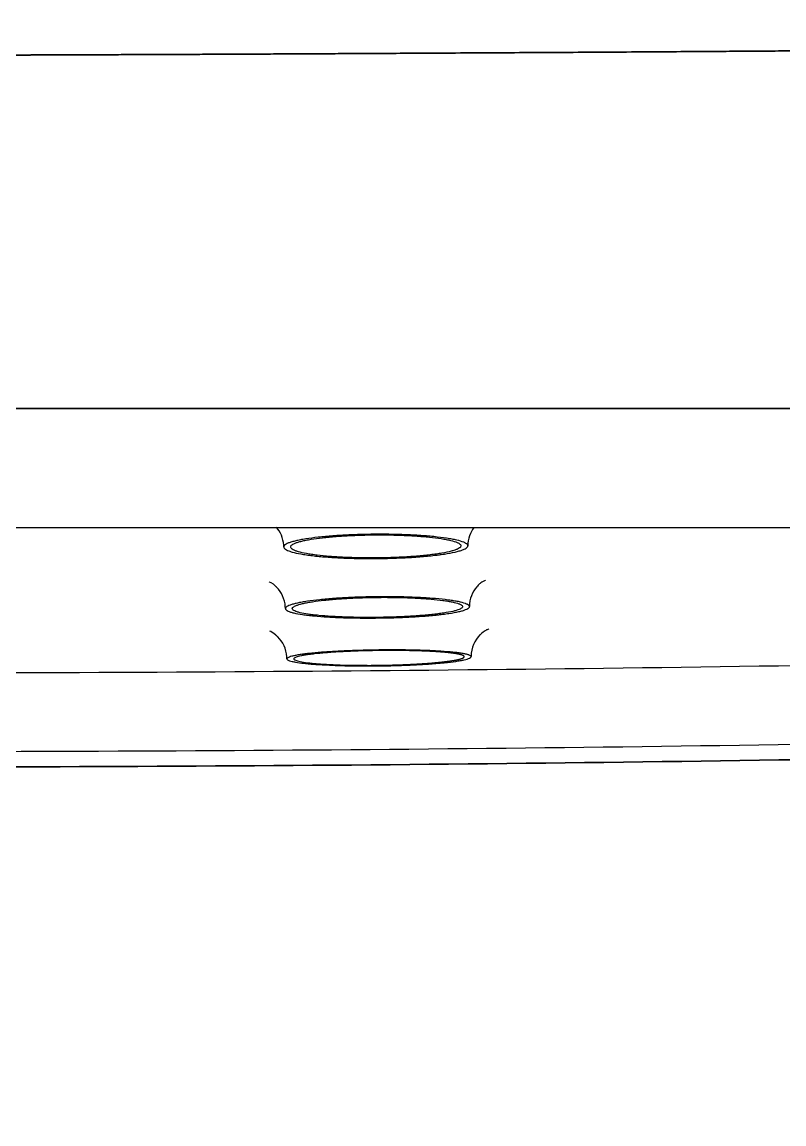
# Model space of a CAD drawing. Header units: millimetres. Extents: x 0 to 2650, y -1173 to 718.
# Drawn here: x 743.1 to 908.7, y 234.8 to 474.3 of the extents above; entities that cross this region are included whole.
import ezdxf

# ---------------------------------------------------------------- set-up
doc = ezdxf.new("R2010")
doc.units = ezdxf.units.MM
doc.layers.add('Blocks', color=7, linetype='Continuous')
doc.layers.add('Blocks$Inner', color=7, linetype='Continuous', lineweight=25, true_color=0x007f00)
doc.layers.add('Blocks$Outline', color=7, linetype='Continuous', lineweight=35, true_color=0xff3f3f)

# ---------------------------------------------------------------- blocks, each defined once
blk = doc.blocks.new('Balcony Lounge Bench Front')
at = {"layer": 'Blocks$Inner'}
blk.add_lwpolyline([(1216.64, 364.38), (1052.69, 364.38), (866.74, 364.38), (770.82, 364.38), (704.99, 364.38), (639.17, 364.38), (543.24, 364.38), (357.3, 364.38), (193.35, 364.38)], dxfattribs=at)
for points, knots in [([(1228.41, 471.36), (1222.79, 471.28), (1217.16, 471.2), (1200.28, 470.97), (1189.03, 470.82), (1155.28, 470.39), (1132.77, 470.12), (1065.25, 469.35), (1020.22, 468.9), (930.16, 468.12), (885.12, 467.8), (817.55, 467.42), (795.03, 467.3), (761.25, 467.16), (749.99, 467.12), (733.1, 467.06), (727.47, 467.04), (721.84, 467.02)], [540.554883, 540.554883, 540.554883, 540.554883, 557.446204, 557.446204, 591.228846, 591.228846, 658.794129, 658.794129, 793.924695, 793.924695, 929.055261, 929.055261, 996.620544, 996.620544, 1030.403185, 1030.403185, 1047.294506, 1047.294506, 1047.294506, 1047.294506]), ([(1212.71, 390.41), (1212.36, 390.41), (1212.01, 390.41), (1211.66, 390.41), (1210.97, 390.41), (1210.27, 390.41), (1209.58, 390.41), (1208.19, 390.41), (1206.8, 390.41), (1205.41, 390.41), (1194.28, 390.4), (1183.16, 390.4), (1172.04, 390.39), (1160.92, 390.39), (1149.8, 390.39), (1138.68, 390.38), (1127.56, 390.38), (1116.43, 390.37), (1105.31, 390.37), (1083.07, 390.36), (1060.83, 390.35), (1038.59, 390.35), (1016.35, 390.34), (994.1, 390.33), (971.86, 390.33), (949.62, 390.32), (927.37, 390.32), (905.13, 390.31), (894.01, 390.31), (882.89, 390.31), (871.76, 390.31), (860.64, 390.31), (849.52, 390.31), (838.4, 390.3), (827.28, 390.3), (816.16, 390.3), (805.04, 390.3), (799.48, 390.3), (793.92, 390.3), (788.36, 390.3), (782.8, 390.3), (777.24, 390.3), (771.68, 390.3), (749.45, 390.3), (727.22, 390.3), (704.99, 390.3)], [-1041.587203, -1041.587203, -1041.587203, -1041.587203, -1040.544327, -1040.544327, -1040.544327, -1038.45859, -1038.45859, -1038.45859, -1034.287168, -1034.287168, -1034.287168, -1000.918164, -1000.918164, -1000.918164, -967.552598, -967.552598, -967.552598, -934.189335, -934.189335, -934.189335, -867.462836, -867.462836, -867.462836, -800.72842, -800.72842, -800.72842, -733.992012, -733.992012, -733.992012, -700.626238, -700.626238, -700.626238, -667.263057, -667.263057, -667.263057, -633.900388, -633.900388, -633.900388, -617.218431, -617.218431, -617.218431, -600.535727, -600.535727, -600.535727, -533.846776, -533.846776, -533.846776, -533.846776]), ([(799.99, 360.2), (799.99, 360.32), (799.99, 360.44), (799.98, 360.57), (799.89, 362.11), (799.25, 363.5), (798.41, 364.47)], [0.000003, 0.000003, 0.000003, 0.000003, 0.40923, 0.40923, 0.40923, 5.551713, 5.551713, 5.551713, 5.551713]), ([(817.9, 362.93), (817.27, 362.91), (816.64, 362.9), (815.39, 362.86), (814.77, 362.84), (812.96, 362.75), (811.79, 362.68), (810.11, 362.56), (809.56, 362.51), (808.5, 362.42), (807.99, 362.37), (806.51, 362.2), (805.6, 362.08), (804.36, 361.88), (803.97, 361.81), (803.25, 361.67), (802.91, 361.6), (802.29, 361.45), (802, 361.38), (801.49, 361.22), (801.25, 361.14), (800.64, 360.9), (800.35, 360.73), (800.09, 360.48), (800.04, 360.4), (800, 360.27), (799.99, 360.24), (799.99, 360.2)], [169.094805, 169.094805, 169.094805, 169.094805, 171.661273, 171.661273, 174.227741, 174.227741, 179.360678, 179.360678, 181.927146, 181.927146, 184.493614, 184.493614, 189.626551, 189.626551, 192.193019, 192.193019, 194.759487, 194.759487, 197.325955, 197.325955, 199.892423, 199.892423, 205.02536, 205.02536, 207.591828, 207.591828, 208.735555, 208.735555, 208.735555, 208.735555]), ([(801.49, 360.2), (801.49, 360.24), (801.5, 360.27), (801.53, 360.39), (801.59, 360.47), (801.82, 360.71), (802.09, 360.86), (802.66, 361.09), (802.87, 361.17), (803.35, 361.32), (803.62, 361.39), (804.19, 361.53), (804.5, 361.6), (805.17, 361.74), (805.54, 361.8), (806.68, 361.99), (807.52, 362.11), (808.89, 362.26), (809.36, 362.31), (810.34, 362.4), (810.85, 362.45), (812.41, 362.57), (813.49, 362.63), (815.17, 362.71), (815.74, 362.73), (816.89, 362.77), (817.48, 362.79), (818.06, 362.8)], [383.12842, 383.12842, 383.12842, 383.12842, 384.272117, 384.272117, 386.838473, 386.838473, 391.971184, 391.971184, 394.537539, 394.537539, 397.103894, 397.103894, 399.67025, 399.67025, 402.236605, 402.236605, 407.369316, 407.369316, 409.935671, 409.935671, 412.502026, 412.502026, 417.634737, 417.634737, 420.201093, 420.201093, 422.767448, 422.767448, 422.767448, 422.767448]), ([(839.99, 360.45), (839.99, 360.54), (839.96, 360.63), (839.88, 360.72), (839.82, 360.81), (839.72, 360.89), (839.58, 360.97), (839.52, 361.02), (839.44, 361.06), (839.36, 361.1), (839.28, 361.14), (839.19, 361.18), (839.09, 361.22), (838.71, 361.38), (838.2, 361.53), (837.58, 361.68), (837.42, 361.72), (837.26, 361.75), (837.09, 361.79), (836.92, 361.82), (836.74, 361.86), (836.55, 361.89), (836.19, 361.96), (835.79, 362.03), (835.38, 362.09), (834.54, 362.22), (833.62, 362.33), (832.59, 362.44), (832.08, 362.49), (831.55, 362.53), (831, 362.58), (830.46, 362.62), (829.9, 362.66), (829.32, 362.7), (828.74, 362.74), (828.15, 362.77), (827.54, 362.8), (826.94, 362.83), (826.31, 362.85), (825.68, 362.87), (824.42, 362.92), (823.14, 362.94), (821.84, 362.95), (821.23, 362.95), (820.6, 362.96), (819.98, 362.95)], [292.918714, 292.918714, 292.918714, 292.918714, 295.735298, 295.735298, 295.735298, 298.389604, 298.389604, 298.389604, 299.725317, 299.725317, 299.725317, 301.053546, 301.053546, 301.053546, 306.347894, 306.347894, 306.347894, 307.678821, 307.678821, 307.678821, 309.013936, 309.013936, 309.013936, 311.663548, 311.663548, 311.663548, 316.967793, 316.967793, 316.967793, 319.628812, 319.628812, 319.628812, 322.269862, 322.269862, 322.269862, 324.916361, 324.916361, 324.916361, 327.583079, 327.583079, 327.583079, 332.876708, 332.876708, 332.876708, 335.400888, 335.400888, 335.400888, 335.400888]), ([(819.98, 362.82), (820.56, 362.83), (821.13, 362.83), (821.7, 362.82), (822.91, 362.81), (824.09, 362.79), (825.25, 362.75), (825.84, 362.73), (826.42, 362.71), (826.98, 362.68), (827.54, 362.65), (828.09, 362.62), (828.62, 362.58), (829.15, 362.55), (829.67, 362.51), (830.18, 362.47), (830.68, 362.43), (831.17, 362.38), (831.65, 362.34), (832.59, 362.24), (833.45, 362.13), (834.22, 362.01), (834.61, 361.95), (834.97, 361.89), (835.31, 361.82), (835.48, 361.79), (835.65, 361.76), (835.8, 361.72), (835.96, 361.69), (836.11, 361.65), (836.26, 361.62), (836.84, 361.48), (837.3, 361.33), (837.66, 361.18), (837.75, 361.14), (837.83, 361.1), (837.91, 361.07), (837.98, 361.03), (838.05, 360.99), (838.11, 360.95), (838.24, 360.87), (838.33, 360.79), (838.39, 360.71), (838.46, 360.62), (838.49, 360.54), (838.49, 360.45)], [256.623046, 256.623046, 256.623046, 256.623046, 259.146896, 259.146896, 259.146896, 264.439835, 264.439835, 264.439835, 267.106222, 267.106222, 267.106222, 269.752413, 269.752413, 269.752413, 272.393185, 272.393185, 272.393185, 275.053955, 275.053955, 275.053955, 280.357822, 280.357822, 280.357822, 283.007306, 283.007306, 283.007306, 284.342372, 284.342372, 284.342372, 285.673262, 285.673262, 285.673262, 290.967557, 290.967557, 290.967557, 292.295796, 292.295796, 292.295796, 293.631526, 293.631526, 293.631526, 296.285886, 296.285886, 296.285886, 299.102442, 299.102442, 299.102442, 299.102442]), ([(799.99, 360.2), (799.99, 360.15), (800, 360.11), (800.09, 359.89), (800.27, 359.73), (800.72, 359.48), (800.91, 359.4), (801.33, 359.25), (801.57, 359.17), (802.36, 358.95), (802.99, 358.81), (804.1, 358.61), (804.5, 358.54), (805.33, 358.42), (805.77, 358.36), (807.14, 358.2), (808.13, 358.1), (810.28, 357.94), (811.41, 357.87), (813.17, 357.79), (813.76, 357.76), (814.98, 357.73), (815.6, 357.71), (817.48, 357.68), (818.74, 357.67), (820.02, 357.68)], [208.735555, 208.735555, 208.735555, 208.735555, 210.158296, 210.158296, 215.291232, 215.291232, 217.857701, 217.857701, 220.424169, 220.424169, 225.557105, 225.557105, 228.123573, 228.123573, 230.690042, 230.690042, 235.822978, 235.822978, 240.955914, 240.955914, 243.522383, 243.522383, 246.088851, 246.088851, 251.221787, 251.221787, 251.221787, 251.221787]), ([(820.02, 357.81), (818.84, 357.8), (817.67, 357.81), (815.93, 357.84), (815.36, 357.85), (814.23, 357.89), (813.68, 357.91), (812.05, 357.98), (811.01, 358.05), (809.02, 358.21), (808.1, 358.3), (806.84, 358.45), (806.43, 358.51), (805.66, 358.62), (805.29, 358.69), (804.27, 358.87), (803.68, 359.01), (802.95, 359.22), (802.73, 359.29), (802.34, 359.44), (802.17, 359.52), (801.75, 359.75), (801.58, 359.91), (801.5, 360.11), (801.49, 360.15), (801.49, 360.2)], [340.644076, 340.644076, 340.644076, 340.644076, 345.776787, 345.776787, 348.343142, 348.343142, 350.909498, 350.909498, 356.042208, 356.042208, 361.174919, 361.174919, 363.741274, 363.741274, 366.30763, 366.30763, 371.440341, 371.440341, 374.006696, 374.006696, 376.573051, 376.573051, 381.705762, 381.705762, 383.12842, 383.12842, 383.12842, 383.12842]), ([(838.49, 360.45), (838.49, 360.38), (838.47, 360.3), (838.41, 360.22), (838.38, 360.18), (838.35, 360.14), (838.31, 360.1), (838.26, 360.06), (838.21, 360.02), (838.16, 359.98), (838.04, 359.9), (837.9, 359.82), (837.73, 359.74), (837.56, 359.66), (837.36, 359.58), (837.13, 359.5), (837.01, 359.46), (836.89, 359.43), (836.76, 359.39), (836.64, 359.35), (836.5, 359.31), (836.36, 359.27), (835.79, 359.13), (835.13, 358.98), (834.37, 358.85), (833.99, 358.79), (833.58, 358.72), (833.16, 358.66), (832.94, 358.63), (832.72, 358.6), (832.5, 358.57), (832.27, 358.54), (832.05, 358.51), (831.81, 358.48), (830.88, 358.37), (829.89, 358.27), (828.82, 358.18), (828.29, 358.14), (827.73, 358.1), (827.17, 358.06), (826.62, 358.03), (826.05, 357.99), (825.47, 357.97), (824.32, 357.91), (823.14, 357.87), (821.92, 357.84)], [299.102442, 299.102442, 299.102442, 299.102442, 301.586532, 301.586532, 301.586532, 302.922495, 302.922495, 302.922495, 304.251643, 304.251643, 304.251643, 306.895478, 306.895478, 306.895478, 309.540185, 309.540185, 309.540185, 310.870441, 310.870441, 310.870441, 312.206176, 312.206176, 312.206176, 317.504724, 317.504724, 317.504724, 320.16068, 320.16068, 320.16068, 321.495755, 321.495755, 321.495755, 322.822788, 322.822788, 322.822788, 328.116604, 328.116604, 328.116604, 330.783352, 330.783352, 330.783352, 333.430978, 333.430978, 333.430978, 338.736351, 338.736351, 338.736351, 338.736351]), ([(822.08, 357.71), (823.39, 357.74), (824.67, 357.78), (825.92, 357.84), (826.54, 357.87), (827.15, 357.91), (827.76, 357.94), (828.36, 357.98), (828.96, 358.03), (829.54, 358.07), (830.69, 358.16), (831.77, 358.27), (832.77, 358.38), (833.02, 358.41), (833.27, 358.44), (833.51, 358.47), (833.75, 358.5), (833.99, 358.54), (834.22, 358.57), (834.69, 358.63), (835.12, 358.7), (835.53, 358.77), (836.35, 358.91), (837.07, 359.06), (837.69, 359.21), (837.84, 359.25), (837.99, 359.29), (838.12, 359.33), (838.26, 359.37), (838.39, 359.41), (838.52, 359.45), (838.76, 359.54), (838.98, 359.62), (839.16, 359.7), (839.35, 359.78), (839.5, 359.87), (839.63, 359.95), (839.69, 360), (839.74, 360.04), (839.79, 360.08), (839.84, 360.12), (839.88, 360.17), (839.91, 360.21), (839.96, 360.29), (839.99, 360.37), (839.99, 360.45)], [253.284065, 253.284065, 253.284065, 253.284065, 258.590012, 258.590012, 258.590012, 261.237873, 261.237873, 261.237873, 263.904816, 263.904816, 263.904816, 269.198889, 269.198889, 269.198889, 270.525959, 270.525959, 270.525959, 271.86106, 271.86106, 271.86106, 274.517039, 274.517039, 274.517039, 279.815529, 279.815529, 279.815529, 281.151231, 281.151231, 281.151231, 282.481449, 282.481449, 282.481449, 285.126068, 285.126068, 285.126068, 287.769806, 287.769806, 287.769806, 289.098905, 289.098905, 289.098905, 290.434819, 290.434819, 290.434819, 292.918714, 292.918714, 292.918714, 292.918714]), ([(820.02, 357.68), (820.68, 357.69), (821.34, 357.69), (822.02, 357.71), (822.05, 357.71), (822.08, 357.71)], [251.221787, 251.221787, 251.221787, 251.221787, 253.203164, 253.203164, 253.284065, 253.284065, 253.284065, 253.284065]), ([(800.34, 346.81), (800.34, 346.93), (800.34, 347.05), (800.33, 347.18), (800.24, 348.87), (799.48, 350.39), (798.5, 351.39), (798.47, 351.42), (798.44, 351.45), (798.41, 351.48), (797.4, 352.48), (796.8, 352.59), (796.79, 352.59)], [0.000007, 0.000007, 0.000007, 0.000007, 0.403306, 0.403306, 0.403306, 5.941626, 5.941626, 5.941626, 6.112428, 6.112428, 6.112428, 11.657993, 11.657993, 11.657993, 11.657993]), ([(843.82, 352.97), (843.82, 352.97), (843.7, 352.93), (843.43, 352.78), (843.28, 352.7), (843.08, 352.58), (842.85, 352.4), (842.66, 352.25), (842.45, 352.08), (842.24, 351.86), (842.13, 351.76), (842.03, 351.65), (841.92, 351.53), (840.99, 350.45), (840.34, 348.9), (840.34, 347.23)], [30.656986, 30.656986, 30.656986, 30.656986, 33.249079, 33.249079, 33.249079, 34.734877, 34.734877, 34.734877, 35.970958, 35.970958, 35.970958, 36.577814, 36.577814, 36.577814, 42.01542, 42.01542, 42.01542, 42.01542]), ([(818.27, 349.34), (817.64, 349.32), (817.01, 349.31), (815.76, 349.26), (815.14, 349.24), (813.32, 349.16), (812.16, 349.09), (810.48, 348.97), (809.92, 348.92), (808.86, 348.83), (808.35, 348.78), (806.87, 348.62), (805.96, 348.51), (804.72, 348.32), (804.33, 348.26), (803.6, 348.13), (803.27, 348.06), (802.64, 347.93), (802.36, 347.86), (801.84, 347.72), (801.61, 347.64), (800.99, 347.42), (800.7, 347.28), (800.44, 347.06), (800.39, 346.98), (800.35, 346.87), (800.34, 346.84), (800.34, 346.81)], [146.335695, 146.335695, 146.335695, 146.335695, 148.237936, 148.237936, 150.140176, 150.140176, 153.944657, 153.944657, 155.846898, 155.846898, 157.749138, 157.749138, 161.553619, 161.553619, 163.45586, 163.45586, 165.3581, 165.3581, 167.260341, 167.260341, 169.162581, 169.162581, 172.967062, 172.967062, 174.869303, 174.869303, 175.718245, 175.718245, 175.718245, 175.718245]), ([(801.84, 346.81), (801.84, 346.84), (801.85, 346.87), (801.88, 346.97), (801.94, 347.04), (802.18, 347.25), (802.44, 347.39), (803.01, 347.6), (803.23, 347.67), (803.71, 347.8), (803.97, 347.87), (804.55, 348), (804.86, 348.06), (805.53, 348.18), (805.89, 348.24), (807.04, 348.42), (807.88, 348.53), (809.25, 348.67), (809.72, 348.72), (810.71, 348.81), (811.22, 348.85), (812.77, 348.97), (813.85, 349.04), (815.53, 349.12), (816.1, 349.14), (817.26, 349.18), (817.84, 349.2), (818.42, 349.21)], [313.43033, 313.43033, 313.43033, 313.43033, 314.215593, 314.215593, 315.975247, 315.975247, 319.494555, 319.494555, 321.254209, 321.254209, 323.013863, 323.013863, 324.773517, 324.773517, 326.533171, 326.533171, 330.052479, 330.052479, 331.812133, 331.812133, 333.571787, 333.571787, 337.091095, 337.091095, 338.850749, 338.850749, 340.610403, 340.610403, 340.610403, 340.610403]), ([(840.34, 347.23), (840.34, 347.31), (840.31, 347.39), (840.24, 347.46), (840.17, 347.54), (840.07, 347.61), (839.94, 347.69), (839.87, 347.72), (839.8, 347.76), (839.72, 347.79), (839.63, 347.83), (839.55, 347.87), (839.45, 347.9), (839.06, 348.04), (838.56, 348.18), (837.93, 348.31), (837.78, 348.34), (837.62, 348.37), (837.44, 348.4), (837.27, 348.43), (837.1, 348.46), (836.91, 348.49), (836.54, 348.55), (836.15, 348.61), (835.74, 348.67), (834.9, 348.78), (833.98, 348.87), (832.95, 348.96), (832.44, 349.01), (831.91, 349.05), (831.36, 349.09), (830.82, 349.12), (830.26, 349.16), (829.68, 349.19), (829.11, 349.22), (828.51, 349.24), (827.91, 349.27), (827.3, 349.29), (826.67, 349.31), (826.05, 349.33), (824.79, 349.36), (823.51, 349.38), (822.21, 349.38), (821.58, 349.38), (820.95, 349.38), (820.31, 349.37)], [101.822164, 101.822164, 101.822164, 101.822164, 104.617832, 104.617832, 104.617832, 107.269607, 107.269607, 107.269607, 108.603979, 108.603979, 108.603979, 109.930831, 109.930831, 109.930831, 115.220119, 115.220119, 115.220119, 116.549891, 116.549891, 116.549891, 117.883734, 117.883734, 117.883734, 120.530844, 120.530844, 120.530844, 125.830614, 125.830614, 125.830614, 128.489304, 128.489304, 128.489304, 131.128176, 131.128176, 131.128176, 133.77263, 133.77263, 133.77263, 136.437281, 136.437281, 136.437281, 141.726873, 141.726873, 141.726873, 144.287765, 144.287765, 144.287765, 144.287765]), ([(820.31, 349.24), (820.9, 349.25), (821.49, 349.25), (823.27, 349.25), (824.45, 349.23), (826.2, 349.19), (826.78, 349.17), (827.9, 349.13), (828.45, 349.1), (829.51, 349.04), (830.03, 349.01), (831.04, 348.94), (831.53, 348.9), (832.95, 348.78), (833.81, 348.69), (834.97, 348.53), (835.33, 348.48), (835.84, 348.39), (836, 348.36), (836.32, 348.3), (836.47, 348.27), (837.19, 348.12), (837.66, 348), (838.11, 347.83), (838.19, 347.8), (838.34, 347.73), (838.41, 347.69), (838.59, 347.59), (838.68, 347.52), (838.81, 347.38), (838.84, 347.3), (838.84, 347.23)], [200.354022, 200.354022, 200.354022, 200.354022, 202.907366, 202.907366, 208.208216, 208.208216, 210.85864, 210.85864, 213.509065, 213.509065, 216.15949, 216.15949, 218.809915, 218.809915, 224.110764, 224.110764, 226.761189, 226.761189, 228.086401, 228.086401, 229.411614, 229.411614, 234.712463, 234.712463, 236.037676, 236.037676, 237.362888, 237.362888, 240.013313, 240.013313, 242.812063, 242.812063, 242.812063, 242.812063]), ([(838.84, 347.23), (838.84, 347.16), (838.82, 347.09), (838.73, 346.99), (838.7, 346.96), (838.61, 346.88), (838.56, 346.85), (838.39, 346.74), (838.25, 346.67), (837.9, 346.54), (837.7, 346.47), (837.36, 346.37), (837.24, 346.33), (836.98, 346.27), (836.85, 346.23), (836.14, 346.07), (835.47, 345.95), (834.33, 345.77), (833.93, 345.72), (833.28, 345.64), (833.06, 345.61), (832.61, 345.56), (832.39, 345.53), (831.22, 345.41), (830.22, 345.32), (828.63, 345.2), (828.07, 345.17), (826.95, 345.1), (826.39, 345.07), (824.66, 344.99), (823.48, 344.95), (822.26, 344.92)], [242.812063, 242.812063, 242.812063, 242.812063, 245.314163, 245.314163, 246.639375, 246.639375, 247.964587, 247.964587, 250.615012, 250.615012, 253.265437, 253.265437, 254.590649, 254.590649, 255.915862, 255.915862, 261.216711, 261.216711, 263.867136, 263.867136, 265.192348, 265.192348, 266.517561, 266.517561, 271.81841, 271.81841, 274.468835, 274.468835, 277.11926, 277.11926, 282.420109, 282.420109, 282.420109, 282.420109]), ([(822.41, 344.79), (823.73, 344.82), (825.01, 344.86), (826.25, 344.92), (826.88, 344.95), (827.49, 344.98), (828.09, 345.01), (828.7, 345.05), (829.3, 345.09), (829.87, 345.13), (831.03, 345.21), (832.11, 345.3), (833.11, 345.41), (833.36, 345.43), (833.61, 345.46), (833.85, 345.49), (834.09, 345.52), (834.33, 345.54), (834.56, 345.57), (835.03, 345.63), (835.46, 345.69), (835.88, 345.75), (836.7, 345.87), (837.42, 346), (838.03, 346.14), (838.18, 346.17), (838.33, 346.21), (838.47, 346.25), (838.61, 346.28), (838.74, 346.32), (838.86, 346.35), (839.11, 346.42), (839.33, 346.49), (839.51, 346.57), (839.7, 346.64), (839.85, 346.71), (839.98, 346.79), (840.04, 346.83), (840.09, 346.86), (840.14, 346.9), (840.19, 346.94), (840.23, 346.98), (840.26, 347.01), (840.31, 347.09), (840.34, 347.16), (840.34, 347.23)], [62.205373, 62.205373, 62.205373, 62.205373, 67.507303, 67.507303, 67.507303, 70.15308, 70.15308, 70.15308, 72.817854, 72.817854, 72.817854, 78.107436, 78.107436, 78.107436, 79.433334, 79.433334, 79.433334, 80.76723, 80.76723, 80.76723, 83.420731, 83.420731, 83.420731, 88.714189, 88.714189, 88.714189, 90.048582, 90.048582, 90.048582, 91.377435, 91.377435, 91.377435, 94.01936, 94.01936, 94.01936, 96.660459, 96.660459, 96.660459, 97.988264, 97.988264, 97.988264, 99.32282, 99.32282, 99.32282, 101.822164, 101.822164, 101.822164, 101.822164]), ([(800.34, 346.81), (800.34, 346.77), (800.35, 346.73), (800.44, 346.54), (800.62, 346.4), (801.08, 346.19), (801.26, 346.12), (801.68, 345.99), (801.92, 345.92), (802.71, 345.74), (803.35, 345.62), (804.46, 345.46), (804.86, 345.4), (805.69, 345.3), (806.13, 345.26), (807.5, 345.13), (808.49, 345.05), (810.65, 344.92), (811.77, 344.87), (813.53, 344.81), (814.13, 344.79), (815.34, 344.77), (815.97, 344.76), (817.84, 344.74), (819.11, 344.74), (820.39, 344.76)], [175.718245, 175.718245, 175.718245, 175.718245, 176.771543, 176.771543, 180.576024, 180.576024, 182.478265, 182.478265, 184.380505, 184.380505, 188.184986, 188.184986, 190.087227, 190.087227, 191.989467, 191.989467, 195.793948, 195.793948, 199.598429, 199.598429, 201.50067, 201.50067, 203.40291, 203.40291, 207.207391, 207.207391, 207.207391, 207.207391]), ([(820.38, 344.88), (819.2, 344.87), (818.03, 344.87), (816.3, 344.89), (815.72, 344.89), (814.59, 344.92), (814.04, 344.93), (812.42, 344.99), (811.37, 345.03), (809.38, 345.16), (808.46, 345.23), (807.19, 345.35), (806.79, 345.39), (806.02, 345.49), (805.65, 345.53), (804.62, 345.69), (804.04, 345.8), (803.3, 345.97), (803.08, 346.04), (802.69, 346.16), (802.52, 346.23), (802.1, 346.42), (801.93, 346.55), (801.85, 346.73), (801.84, 346.77), (801.84, 346.81)], [284.301474, 284.301474, 284.301474, 284.301474, 287.820782, 287.820782, 289.580436, 289.580436, 291.34009, 291.34009, 294.859398, 294.859398, 298.378706, 298.378706, 300.13836, 300.13836, 301.898014, 301.898014, 305.417322, 305.417322, 307.176976, 307.176976, 308.93663, 308.93663, 312.455939, 312.455939, 313.43033, 313.43033, 313.43033, 313.43033]), ([(1216.64, 342.6), (1216.59, 342.59), (1216.55, 342.59), (1216.51, 342.59), (1215.92, 342.57), (1215.34, 342.55), (1214.76, 342.52), (1212.43, 342.44), (1210.1, 342.35), (1207.77, 342.26), (1203.12, 342.08), (1198.46, 341.91), (1193.8, 341.74), (1184.49, 341.4), (1175.18, 341.06), (1165.87, 340.74), (1147.24, 340.1), (1128.61, 339.49), (1109.98, 338.92), (1064.99, 337.55), (1019.99, 336.43), (974.98, 335.52), (929.98, 334.61), (884.97, 333.92), (839.96, 333.46), (794.97, 333), (749.98, 332.78), (704.99, 332.78)], [-1030.597712, -1030.597712, -1030.597712, -1030.597712, -1030.467005, -1030.467005, -1030.467005, -1028.716244, -1028.716244, -1028.716244, -1021.726434, -1021.726434, -1021.726434, -1007.74364, -1007.74364, -1007.74364, -979.788621, -979.788621, -979.788621, -923.867941, -923.867941, -923.867941, -788.816801, -788.816801, -788.816801, -653.768562, -653.768562, -653.768562, -518.79142, -518.79142, -518.79142, -518.79142]), ([(820.39, 344.76), (821.05, 344.76), (821.71, 344.77), (822.38, 344.79), (822.4, 344.79), (822.41, 344.79)], [207.207391, 207.207391, 207.207391, 207.207391, 209.188251, 209.188251, 209.24119, 209.24119, 209.24119, 209.24119]), ([(800.69, 335.88), (800.69, 336.02), (800.69, 336.17), (800.68, 336.32), (800.57, 338.04), (799.77, 339.61), (798.71, 340.66), (798.63, 340.74), (798.56, 340.81), (798.41, 340.94), (798.35, 340.99), (798.28, 341.05), (797.66, 341.56), (797.22, 341.8), (796.97, 341.9)], [0, 0, 0, 0, 0.465791, 0.465791, 0.465791, 5.962318, 5.962318, 5.962318, 6.361256, 6.361256, 6.698708, 6.698708, 6.698708, 9.828183, 9.828183, 9.828183, 9.828183]), ([(844.57, 342.38), (844.57, 342.38), (844.49, 342.35), (844.3, 342.27), (844.17, 342.21), (843.99, 342.12), (843.77, 341.98), (843.48, 341.81), (843.15, 341.57), (842.8, 341.24), (842.74, 341.19), (842.69, 341.14), (842.63, 341.08), (841.52, 339.96), (840.72, 338.25), (840.69, 336.42)], [31.290777, 31.290777, 31.290777, 31.290777, 33.420315, 33.420315, 33.420315, 34.867702, 34.867702, 34.867702, 36.684971, 36.684971, 36.684971, 36.9689, 36.9689, 36.9689, 42.831672, 42.831672, 42.831672, 42.831672]), ([(818.63, 337.78), (818, 337.76), (817.37, 337.75), (816.12, 337.71), (815.5, 337.69), (813.69, 337.63), (812.52, 337.57), (810.84, 337.48), (810.28, 337.44), (809.22, 337.37), (808.71, 337.34), (807.23, 337.22), (806.32, 337.14), (805.08, 337), (804.69, 336.95), (803.96, 336.85), (803.62, 336.81), (803, 336.71), (802.71, 336.65), (802.19, 336.55), (801.96, 336.5), (801.34, 336.33), (801.06, 336.23), (800.8, 336.06), (800.74, 336.01), (800.7, 335.93), (800.69, 335.9), (800.69, 335.88)], [189.977937, 189.977937, 189.977937, 189.977937, 191.880121, 191.880121, 193.782305, 193.782305, 197.586673, 197.586673, 199.488857, 199.488857, 201.391042, 201.391042, 205.19541, 205.19541, 207.097594, 207.097594, 208.999778, 208.999778, 210.901962, 210.901962, 212.804147, 212.804147, 216.608515, 216.608515, 218.510699, 218.510699, 219.360313, 219.360313, 219.360313, 219.360313]), ([(818.79, 337.65), (818.2, 337.64), (817.62, 337.62), (816.46, 337.59), (815.89, 337.57), (814.21, 337.5), (813.13, 337.45), (811.58, 337.37), (811.06, 337.33), (810.08, 337.27), (809.61, 337.23), (808.24, 337.12), (807.4, 337.04), (806.25, 336.92), (805.89, 336.87), (805.21, 336.78), (804.9, 336.74), (804.33, 336.64), (804.06, 336.6), (803.58, 336.5), (803.36, 336.45), (802.8, 336.3), (802.53, 336.2), (802.29, 336.05), (802.24, 336), (802.2, 335.92), (802.19, 335.9), (802.19, 335.88)], [253.760697, 253.760697, 253.760697, 253.760697, 256.327824, 256.327824, 258.894951, 258.894951, 264.029205, 264.029205, 266.596332, 266.596332, 269.163459, 269.163459, 274.297713, 274.297713, 276.86484, 276.86484, 279.431967, 279.431967, 281.999095, 281.999095, 284.566222, 284.566222, 289.700476, 289.700476, 292.267603, 292.267603, 293.414161, 293.414161, 293.414161, 293.414161]), ([(840.69, 336.36), (840.68, 336.47), (840.55, 336.58), (840.24, 336.71), (840.16, 336.73), (840, 336.79), (839.91, 336.81), (839.63, 336.89), (839.41, 336.94), (838.9, 337.04), (838.62, 337.08), (838.16, 337.15), (838, 337.17), (837.66, 337.22), (837.48, 337.24), (836.57, 337.34), (835.74, 337.42), (834.35, 337.52), (833.86, 337.55), (832.84, 337.61), (832.31, 337.64), (830.68, 337.71), (829.53, 337.75), (827.72, 337.79), (827.09, 337.8), (825.83, 337.81), (825.2, 337.82), (823.28, 337.83), (821.98, 337.83), (820.66, 337.81)], [155.813961, 155.813961, 155.813961, 155.813961, 159.639697, 159.639697, 160.625537, 160.625537, 161.611376, 161.611376, 163.583056, 163.583056, 165.554735, 165.554735, 166.540575, 166.540575, 167.526415, 167.526415, 171.469774, 171.469774, 173.441453, 173.441453, 175.413132, 175.413132, 179.356491, 179.356491, 181.328171, 181.328171, 183.29985, 183.29985, 187.243209, 187.243209, 187.243209, 187.243209]), ([(800.69, 335.88), (800.69, 335.85), (800.7, 335.82), (800.79, 335.68), (800.97, 335.57), (801.43, 335.42), (801.61, 335.37), (802.03, 335.27), (802.27, 335.22), (803.07, 335.08), (803.7, 334.99), (804.81, 334.87), (805.21, 334.83), (806.04, 334.75), (806.48, 334.72), (807.85, 334.62), (808.85, 334.56), (811, 334.46), (812.13, 334.43), (813.88, 334.38), (814.48, 334.37), (815.7, 334.35), (816.32, 334.35), (818.2, 334.34), (819.46, 334.34), (820.74, 334.36)], [219.360313, 219.360313, 219.360313, 219.360313, 220.412883, 220.412883, 224.217251, 224.217251, 226.119436, 226.119436, 228.02162, 228.02162, 231.825988, 231.825988, 233.728172, 233.728172, 235.630356, 235.630356, 239.434725, 239.434725, 243.239093, 243.239093, 245.141277, 245.141277, 247.043461, 247.043461, 250.847829, 250.847829, 250.847829, 250.847829]), ([(802.19, 335.88), (802.19, 335.85), (802.2, 335.82), (802.28, 335.69), (802.45, 335.6), (802.87, 335.45), (803.04, 335.41), (803.43, 335.31), (803.65, 335.27), (804.39, 335.14), (804.97, 335.06), (806, 334.94), (806.37, 334.91), (807.14, 334.84), (807.55, 334.81), (808.81, 334.72), (809.74, 334.66), (811.73, 334.58), (812.77, 334.54), (814.39, 334.51), (814.95, 334.5), (816.07, 334.48), (816.65, 334.48), (818.38, 334.47), (819.55, 334.47), (820.74, 334.49)], [293.414161, 293.414161, 293.414161, 293.414161, 294.83473, 294.83473, 299.968984, 299.968984, 302.536111, 302.536111, 305.103238, 305.103238, 310.237492, 310.237492, 312.804619, 312.804619, 315.371746, 315.371746, 320.506, 320.506, 325.640254, 325.640254, 328.207381, 328.207381, 330.774508, 330.774508, 335.908763, 335.908763, 335.908763, 335.908763]), ([(822.74, 334.39), (823.4, 334.4), (824.03, 334.42), (825.94, 334.48), (827.19, 334.53), (829, 334.61), (829.6, 334.65), (830.75, 334.72), (831.31, 334.75), (832.39, 334.83), (832.92, 334.87), (833.67, 334.93), (833.92, 334.96), (834.4, 335), (834.64, 335.02), (835.8, 335.14), (836.63, 335.24), (837.71, 335.39), (838.05, 335.45), (838.51, 335.53), (838.66, 335.56), (838.94, 335.61), (839.07, 335.64), (839.69, 335.78), (840.06, 335.89), (840.38, 336.04), (840.44, 336.06), (840.53, 336.12), (840.57, 336.15), (840.66, 336.24), (840.69, 336.29), (840.69, 336.35)], [252.828303, 252.828303, 252.828303, 252.828303, 254.751442, 254.751442, 258.680098, 258.680098, 260.644426, 260.644426, 262.608754, 262.608754, 264.573082, 264.573082, 265.555246, 265.555246, 266.53741, 266.53741, 270.466066, 270.466066, 272.430394, 272.430394, 273.412558, 273.412558, 274.394722, 274.394722, 278.323378, 278.323378, 279.305542, 279.305542, 280.287706, 280.287706, 282.201945, 282.201945, 282.201945, 282.201945]), ([(1216.65, 325.47), (1216.12, 325.45), (1215.59, 325.42), (1215.06, 325.4), (1212.73, 325.32), (1210.4, 325.23), (1208.07, 325.14), (1203.41, 324.96), (1198.74, 324.79), (1194.08, 324.62), (1184.76, 324.28), (1175.44, 323.94), (1166.12, 323.62), (1147.47, 322.98), (1128.82, 322.37), (1110.16, 321.8), (1065.13, 320.43), (1020.07, 319.3), (975.01, 318.39), (929.96, 317.49), (884.9, 316.79), (839.84, 316.34), (794.89, 315.88), (749.94, 315.66), (704.99, 315.66)], [13.712784, 13.712784, 13.712784, 13.712784, 15.30337, 15.30337, 15.30337, 22.300689, 22.300689, 22.300689, 36.298682, 36.298682, 36.298682, 64.284763, 64.284763, 64.284763, 120.269528, 120.269528, 120.269528, 255.474671, 255.474671, 255.474671, 390.674417, 390.674417, 390.674417, 525.53183, 525.53183, 525.53183, 525.53183]), ([(1216.64, 322.14), (1216.29, 322.13), (1214.54, 322.06), (1201.54, 321.57), (1188.89, 321.11), (1155.14, 319.91), (1132.64, 319.17), (1065.13, 317.13), (1020.11, 316), (930.08, 314.19), (885.05, 313.5), (795.02, 312.59), (750.01, 312.37), (704.99, 312.37)], [28.515564, 28.515564, 28.515564, 28.515564, 29.550114, 33.771847, 67.545708, 67.545708, 135.093431, 135.093431, 270.188876, 270.188876, 405.284322, 405.284322, 540.333851, 540.333851, 540.333851, 540.333851])]:
    blk.add_open_spline(points, degree=3, knots=knots, dxfattribs=at)
for points in [[(841.31, 364.4), (840.52, 363.36), (839.99, 361.96), (839.99, 360.45)], [(819.98, 362.95), (819.28, 362.95), (818.59, 362.94), (817.9, 362.93)], [(818.06, 362.8), (818.7, 362.81), (819.33, 362.82), (819.98, 362.82)], [(821.92, 357.84), (821.29, 357.82), (820.65, 357.81), (820.02, 357.81)], [(820.31, 349.37), (819.63, 349.36), (818.95, 349.35), (818.27, 349.34)], [(818.42, 349.21), (819.05, 349.22), (819.68, 349.24), (820.31, 349.24)], [(838.84, 347.35), (838.84, 347.31), (838.84, 347.27), (838.84, 347.23)], [(820.66, 337.81), (819.98, 337.8), (819.31, 337.79), (818.63, 337.78)], [(820.67, 337.68), (820.04, 337.67), (819.41, 337.66), (818.79, 337.65)], [(840.69, 336.35), (840.69, 336.35), (840.69, 336.36), (840.69, 336.36)], [(820.74, 334.49), (821.36, 334.5), (821.98, 334.51), (822.6, 334.52)], [(820.74, 334.36), (821.4, 334.37), (822.06, 334.38), (822.74, 334.39)]]:
    blk.add_open_spline(points, degree=3, dxfattribs=at)
blk.add_rational_spline([(822.26, 344.92), (821.63, 344.9), (821.01, 344.89), (820.38, 344.88)], [1, 0.99999999999, 0.99999999999, 1], degree=3, dxfattribs=at)
for points, weights, knots in [([(839.19, 336.35), (839.19, 336.4), (839.16, 336.46), (839.1, 336.51), (839.03, 336.56), (838.94, 336.61), (838.82, 336.66), (838.76, 336.68), (838.69, 336.71), (838.62, 336.73), (838.54, 336.76), (838.46, 336.78), (838.37, 336.8), (838.01, 336.9), (837.55, 336.99), (836.97, 337.07), (836.83, 337.09), (836.68, 337.11), (836.52, 337.13), (836.36, 337.15), (836.19, 337.17), (836.02, 337.19), (835.68, 337.23), (835.32, 337.27), (834.94, 337.3), (834.17, 337.37), (833.31, 337.43), (832.36, 337.48), (831.89, 337.51), (831.4, 337.53), (830.9, 337.55), (830.39, 337.58), (829.87, 337.59), (829.34, 337.61), (828.81, 337.63), (828.26, 337.64), (827.7, 337.65), (827.14, 337.67), (826.56, 337.68), (825.98, 337.68), (824.81, 337.7), (823.63, 337.7), (822.43, 337.7), (821.85, 337.69), (821.26, 337.69), (820.67, 337.68)], [1.00000000666, 1.00000000666, 1.00000000666, 1.00000000666, 1.00000000666, 1.00000000666, 1.00000000666, 1.00000000666, 1.00000000666, 1.00000000666, 1.00000000666, 1.00000000666, 1.00000000666, 1.00000000667, 1.00000000667, 1.00000000667, 1.00000000667, 1.00000000667, 1.00000000667, 1.00000000668, 1.00000000668, 1.00000000668, 1.00000000668, 1.00000000668, 1.00000000668, 1.00000000669, 1.00000000669, 1.0000000067, 1.0000000067, 1.0000000067, 1.0000000067, 1.00000000671, 1.00000000671, 1.00000000671, 1.00000000671, 1.00000000672, 1.00000000672, 1.00000000672, 1.00000000672, 1.00000000673, 1.00000000673, 1.00000000674, 1.00000000674, 1.00000000449, 1.00000000225, 1], [208.536428, 208.536428, 208.536428, 208.536428, 211.320699, 211.320699, 211.320699, 213.97362, 213.97362, 213.97362, 215.308509, 215.308509, 215.308509, 216.635839, 216.635839, 216.635839, 221.927426, 221.927426, 221.927426, 223.257883, 223.257883, 223.257883, 224.592328, 224.592328, 224.592328, 227.240666, 227.240666, 227.240666, 232.543312, 232.543312, 232.543312, 235.203442, 235.203442, 235.203442, 237.843826, 237.843826, 237.843826, 240.48986, 240.48986, 240.48986, 243.156108, 243.156108, 243.156108, 248.448838, 248.448838, 248.448838, 251.02613, 251.02613, 251.02613, 251.02613]), ([(822.6, 334.52), (823.82, 334.55), (825, 334.58), (826.15, 334.63), (826.73, 334.65), (827.3, 334.68), (827.86, 334.71), (828.41, 334.73), (828.97, 334.76), (829.5, 334.8), (830.57, 334.86), (831.57, 334.93), (832.5, 335.01), (832.73, 335.03), (832.96, 335.06), (833.18, 335.08), (833.41, 335.1), (833.63, 335.12), (833.84, 335.14), (834.27, 335.18), (834.67, 335.23), (835.06, 335.28), (835.82, 335.37), (836.48, 335.47), (837.05, 335.57), (837.19, 335.59), (837.33, 335.62), (837.46, 335.64), (837.59, 335.67), (837.71, 335.7), (837.82, 335.72), (838.05, 335.77), (838.25, 335.83), (838.42, 335.88), (838.6, 335.93), (838.74, 335.98), (838.85, 336.04), (838.91, 336.06), (838.96, 336.09), (839.01, 336.12), (839.05, 336.14), (839.09, 336.17), (839.11, 336.2), (839.17, 336.25), (839.19, 336.3), (839.19, 336.35)], [1, 1.00000000224, 1.00000000448, 1.00000000673, 1.00000000672, 1.00000000672, 1.00000000672, 1.00000000672, 1.00000000671, 1.00000000671, 1.00000000671, 1.0000000067, 1.0000000067, 1.0000000067, 1.00000000669, 1.00000000669, 1.00000000669, 1.00000000669, 1.00000000669, 1.00000000669, 1.00000000669, 1.00000000668, 1.00000000668, 1.00000000668, 1.00000000667, 1.00000000667, 1.00000000667, 1.00000000667, 1.00000000667, 1.00000000667, 1.00000000667, 1.00000000667, 1.00000000667, 1.00000000666, 1.00000000666, 1.00000000666, 1.00000000666, 1.00000000666, 1.00000000666, 1.00000000666, 1.00000000666, 1.00000000666, 1.00000000666, 1.00000000666, 1.00000000666, 1.00000000666], [168.889596, 168.889596, 168.889596, 168.889596, 174.194441, 174.194441, 174.194441, 176.841617, 176.841617, 176.841617, 179.507738, 179.507738, 179.507738, 184.799871, 184.799871, 184.799871, 186.126388, 186.126388, 186.126388, 187.460887, 187.460887, 187.460887, 190.115494, 190.115494, 190.115494, 195.41117, 195.41117, 195.41117, 196.746091, 196.746091, 196.746091, 198.075407, 198.075407, 198.075407, 200.718284, 200.718284, 200.718284, 203.360402, 203.360402, 203.360402, 204.688755, 204.688755, 204.688755, 206.023803, 206.023803, 206.023803, 208.536428, 208.536428, 208.536428, 208.536428])]:
    blk.add_rational_spline(points, weights, degree=3, knots=knots, dxfattribs=at)
at = {"layer": 'Blocks$Outline'}
for points, weights, knots in [([(1272.78, 7.4), (1272.85, 7.4), (1272.91, 7.41), (1272.98, 7.41), (1271.81, 102.57), (1270.65, 197.73), (1269.49, 292.89), (1269.09, 325.86), (1268.67, 359.69), (1268.27, 392.46), (1266.98, 498.05), (1265.69, 603.64), (1264.4, 709.23), (1264.4, 709.5), (1264.39, 710.03), (1264.38, 710.81), (1264.37, 711.57), (1264.37, 712.31), (1264.36, 713.01), (1264.35, 713.67), (1264.34, 714.3), (1264.34, 714.89), (1264.33, 715.43), (1264.33, 715.92), (1264.32, 716.36), (1264.32, 716.75), (1264.31, 717.08), (1264.31, 717.35), (1264.3, 717.57), (1264.3, 717.73), (1264.3, 717.79), (1264.3, 717.83), (1258.46, 717.85), (1252.62, 717.85), (1246.77, 717.84), (1243.76, 717.84), (1240.97, 717.85), (1237.96, 717.82), (1234.99, 717.8), (1231.99, 717.75), (1229.03, 717.67), (1217.41, 717.37), (1205.79, 717.05), (1194.16, 716.74), (1170.93, 716.12), (1147.69, 715.51), (1124.44, 714.92), (1105.37, 714.44), (1085.8, 713.96), (1065.73, 713.49), (1038.53, 712.85), (1011.88, 712.28), (985.8, 711.77), (985.48, 711.76), (985.16, 711.76), (984.84, 711.75), (964.78, 711.36), (944.61, 711.01), (924.33, 710.69), (909.44, 710.46), (894.76, 710.26), (880.3, 710.08), (866.32, 709.91), (852.72, 709.76), (839.5, 709.64), (839.34, 709.64), (839.19, 709.64), (839.03, 709.63), (815.29, 709.41), (791.32, 709.25), (767.57, 709.15), (746.77, 709.06), (725.79, 709.01), (704.99, 709.01), (684.2, 709.01), (663.22, 709.06), (642.42, 709.15), (618.67, 709.25), (594.7, 709.41), (570.96, 709.63), (570.8, 709.64), (570.65, 709.64), (570.49, 709.64), (557.27, 709.76), (543.66, 709.91), (529.69, 710.08), (515.22, 710.26), (500.55, 710.46), (485.66, 710.69), (465.38, 711.01), (445.21, 711.36), (425.15, 711.75), (424.83, 711.76), (424.51, 711.76), (424.19, 711.77), (398.11, 712.28), (371.46, 712.85), (344.26, 713.49), (324.19, 713.96), (304.62, 714.44), (285.55, 714.92), (262.3, 715.51), (239.06, 716.12), (215.83, 716.74), (204.2, 717.05), (192.58, 717.37), (180.96, 717.67), (178, 717.75), (175, 717.8), (172.03, 717.82), (169.02, 717.85), (166.23, 717.84), (163.21, 717.84), (157.37, 717.85), (151.53, 717.85), (145.69, 717.83), (145.69, 717.79), (145.69, 717.73), (145.69, 717.57), (145.68, 717.35), (145.68, 717.08), (145.67, 716.75), (145.67, 716.36), (145.66, 715.92), (145.66, 715.43), (145.65, 714.89), (145.65, 714.3), (145.64, 713.67), (145.63, 713.01), (145.62, 712.31), (145.61, 711.57), (145.61, 710.81), (145.6, 710.03), (145.59, 709.5), (145.59, 709.23), (144.3, 603.64), (143.01, 498.05), (141.72, 392.46), (141.32, 359.69), (140.9, 325.86), (140.5, 292.89), (139.34, 197.73), (138.18, 102.57), (137.01, 7.41), (137.08, 7.41), (137.14, 7.4), (137.21, 7.4)], [1, 1, 1, 1, 1, 1, 1, 0.98089198336, 0.98089198336, 1, 1, 1, 1, 1, 1, 1, 1, 1, 1, 1, 1, 1, 1, 1, 1, 1, 1, 1, 1, 1, 1, 1, 1, 1, 1, 1, 1, 1, 1, 1, 1, 1, 1, 1, 1, 1, 1, 1, 1, 1, 1, 1, 1, 1, 1, 1, 1, 1, 1, 1, 1, 1, 1, 1, 1, 1, 1, 1, 1, 1, 1, 1, 1, 1, 1, 1, 1, 1, 1, 1, 1, 1, 1, 1, 1, 1, 1, 1, 1, 1, 1, 1, 1, 1, 1, 1, 1, 1, 1, 1, 1, 1, 1, 1, 1, 1, 1, 1, 1, 1, 1, 1, 1, 1, 1, 1, 1, 1, 1, 1, 1, 1, 1, 1, 1, 1, 1, 1, 1, 1, 1, 1, 1, 1, 1, 1, 1, 1, 0.98089198336, 0.98089198336, 1, 1, 1, 1, 1, 1, 1], [0.991235, 0.991235, 0.991235, 0.991235, 1, 1, 1, 2, 2, 2, 104.520259, 104.520259, 104.520259, 431.459196, 431.459196, 431.459196, 432.459196, 433.459196, 434.459196, 435.459196, 436.459196, 437.459196, 438.459196, 439.459196, 440.459196, 441.459196, 442.459196, 443.459196, 444.459196, 445.459196, 446.459196, 447.459196, 448.459196, 448.459196, 448.459196, 465.98297, 465.98297, 465.98297, 474.803647, 474.803647, 474.803647, 483.749244, 483.749244, 483.749244, 518.814716, 518.814716, 518.814716, 588.890593, 588.890593, 588.890593, 647.860592, 647.860592, 647.860592, 728.074023, 728.074023, 728.074023, 729.039601, 729.039601, 729.039601, 789.695526, 789.695526, 789.695526, 833.799507, 833.799507, 833.799507, 874.65809, 874.65809, 874.65809, 875.123687, 875.123687, 875.123687, 946.622931, 946.622931, 946.622931, 1009.202222, 1009.202222, 1009.202222, 1071.781512, 1071.781512, 1071.781512, 1143.280756, 1143.280756, 1143.280756, 1143.746353, 1143.746353, 1143.746353, 1184.604936, 1184.604936, 1184.604936, 1228.708918, 1228.708918, 1228.708918, 1289.364842, 1289.364842, 1289.364842, 1290.33042, 1290.33042, 1290.33042, 1370.543851, 1370.543851, 1370.543851, 1429.51385, 1429.51385, 1429.51385, 1499.589727, 1499.589727, 1499.589727, 1534.655199, 1534.655199, 1534.655199, 1543.600796, 1543.600796, 1543.600796, 1552.421473, 1552.421473, 1552.421473, 1569.945248, 1569.945248, 1569.945248, 1570.945248, 1571.945248, 1572.945248, 1573.945248, 1574.945248, 1575.945248, 1576.945248, 1577.945248, 1578.945248, 1579.945248, 1580.945248, 1581.945248, 1582.945248, 1583.945248, 1584.945248, 1585.945248, 1586.945248, 1586.945248, 1586.945248, 1913.884184, 1913.884184, 1913.884184, 2016.404443, 2016.404443, 2016.404443, 2017.404443, 2017.404443, 2017.404443, 2017.413208, 2017.413208, 2017.413208, 2017.413208]), ([(704.95, 467), (710.58, 467.03), (716.21, 467.01), (721.84, 467.02), (727.47, 467.04), (733.1, 467.06), (749.99, 467.12), (761.25, 467.16), (795.03, 467.3), (817.55, 467.42), (885.12, 467.8), (930.16, 468.12), (1020.22, 468.9), (1065.25, 469.35), (1132.77, 470.12), (1155.28, 470.39), (1189.03, 470.82), (1200.28, 470.97), (1217.16, 471.2), (1222.79, 471.28), (1228.41, 471.36), (1233.69, 471.43), (1238.99, 471.47), (1244.27, 471.49), (1244.61, 471.49), (1244.95, 471.49), (1245.29, 471.49), (1245.62, 445.06), (1245.95, 418.63), (1246.27, 392.2), (1246.46, 377.32), (1246.64, 362.07), (1246.83, 346.64)], [1, 1, 1, 1, 1, 1, 1, 1, 1, 1, 1, 1, 1, 1, 1, 1, 1, 1, 1, 1, 1, 1, 1, 1, 1, 1, 1, 1, 1, 1, 0.991232476188, 0.98648784367, 0.985766102447], [-1064.185827, -1064.185827, -1064.185827, -1064.185827, -1047.294506, -1047.294506, -1047.294506, -1030.403185, -1030.403185, -996.620544, -996.620544, -929.055261, -929.055261, -793.924695, -793.924695, -658.794129, -658.794129, -591.228846, -591.228846, -557.446204, -557.446204, -540.554883, -540.554883, -540.554883, -524.682966, -524.682966, -524.682966, -523.671063, -523.671063, -523.671063, -441.832316, -441.832316, -441.832316, -394.784555, -394.784555, -394.784555, -394.784555])]:
    blk.add_rational_spline(points, weights, degree=3, knots=knots, dxfattribs=at)
for points, knots in [([(1238.78, 390.41), (1233.22, 390.41), (1227.65, 390.41), (1222.09, 390.41), (1220.7, 390.41), (1219.31, 390.41), (1217.92, 390.41), (1217.75, 390.41), (1217.57, 390.41), (1217.4, 390.41), (1217.23, 390.41), (1217.05, 390.41), (1216.88, 390.41), (1216.53, 390.41), (1216.18, 390.41), (1215.83, 390.41), (1215.14, 390.41), (1214.44, 390.41), (1213.75, 390.41), (1213.58, 390.41), (1213.4, 390.41), (1213.23, 390.41), (1213.05, 390.41), (1212.88, 390.41), (1212.71, 390.41), (1212.36, 390.41), (1212.01, 390.41), (1211.66, 390.41), (1210.97, 390.41), (1210.27, 390.41), (1209.58, 390.41), (1208.19, 390.41), (1206.8, 390.41), (1205.41, 390.41), (1194.28, 390.4), (1183.16, 390.4), (1172.04, 390.39), (1160.92, 390.39), (1149.8, 390.39), (1138.68, 390.38), (1127.56, 390.38), (1116.43, 390.37), (1105.31, 390.37), (1083.07, 390.36), (1060.83, 390.35), (1038.59, 390.35), (1016.35, 390.34), (994.1, 390.33), (971.86, 390.33), (949.62, 390.32), (927.37, 390.32), (905.13, 390.31), (894.01, 390.31), (882.89, 390.31), (871.76, 390.31), (860.64, 390.31), (849.52, 390.31), (838.4, 390.3), (827.28, 390.3), (816.16, 390.3), (805.04, 390.3), (799.48, 390.3), (793.92, 390.3), (788.36, 390.3), (782.8, 390.3), (777.24, 390.3), (771.68, 390.3), (749.45, 390.3), (727.22, 390.3), (704.99, 390.3), (682.77, 390.3), (660.54, 390.3), (638.31, 390.3), (632.75, 390.3), (627.19, 390.3), (621.63, 390.3), (616.07, 390.3), (610.51, 390.3), (604.95, 390.3), (593.83, 390.3), (582.71, 390.3), (571.59, 390.3), (560.47, 390.31), (549.35, 390.31), (538.22, 390.31), (527.1, 390.31), (515.98, 390.31), (504.86, 390.31), (482.62, 390.32), (460.37, 390.32), (438.13, 390.33), (415.88, 390.33), (393.64, 390.34), (371.4, 390.35), (349.16, 390.35), (326.92, 390.36), (304.68, 390.37), (293.55, 390.37), (282.43, 390.38), (271.31, 390.38), (260.19, 390.39), (249.07, 390.39), (237.95, 390.39), (226.83, 390.4), (215.71, 390.4), (204.58, 390.41), (203.19, 390.41), (201.8, 390.41), (200.41, 390.41), (199.72, 390.41), (199.02, 390.41), (198.33, 390.41), (197.98, 390.41), (197.63, 390.41), (197.28, 390.41), (197.11, 390.41), (196.94, 390.41), (196.76, 390.41), (196.59, 390.41), (196.41, 390.41), (196.24, 390.41), (195.55, 390.41), (194.85, 390.41), (194.15, 390.41), (193.81, 390.41), (193.46, 390.41), (193.11, 390.41), (192.94, 390.41), (192.76, 390.41), (192.59, 390.41), (192.42, 390.41), (192.24, 390.41), (192.07, 390.41), (190.68, 390.41), (189.29, 390.41), (187.9, 390.41), (182.34, 390.41), (176.77, 390.41), (171.21, 390.41)], [-1067.6582, -1067.6582, -1067.6582, -1067.6582, -1050.972991, -1050.972991, -1050.972991, -1046.801689, -1046.801689, -1046.801689, -1046.280276, -1046.280276, -1046.280276, -1045.758808, -1045.758808, -1045.758808, -1044.715897, -1044.715897, -1044.715897, -1042.63014, -1042.63014, -1042.63014, -1042.10868, -1042.10868, -1042.10868, -1041.587203, -1041.587203, -1041.587203, -1040.544327, -1040.544327, -1040.544327, -1038.45859, -1038.45859, -1038.45859, -1034.287168, -1034.287168, -1034.287168, -1000.918164, -1000.918164, -1000.918164, -967.552598, -967.552598, -967.552598, -934.189335, -934.189335, -934.189335, -867.462836, -867.462836, -867.462836, -800.72842, -800.72842, -800.72842, -733.992012, -733.992012, -733.992012, -700.626238, -700.626238, -700.626238, -667.263057, -667.263057, -667.263057, -633.900388, -633.900388, -633.900388, -617.218431, -617.218431, -617.218431, -600.535727, -600.535727, -600.535727, -533.846776, -533.846776, -533.846776, -467.157826, -467.157826, -467.157826, -450.475122, -450.475122, -450.475122, -433.793165, -433.793165, -433.793165, -400.430495, -400.430495, -400.430495, -367.067315, -367.067315, -367.067315, -333.701541, -333.701541, -333.701541, -266.965133, -266.965133, -266.965133, -200.230717, -200.230717, -200.230717, -133.504218, -133.504218, -133.504218, -100.140955, -100.140955, -100.140955, -66.775388, -66.775388, -66.775388, -33.406385, -33.406385, -33.406385, -29.234963, -29.234963, -29.234963, -27.149225, -27.149225, -27.149225, -26.10635, -26.10635, -26.10635, -25.584873, -25.584873, -25.584873, -25.063413, -25.063413, -25.063413, -22.977656, -22.977656, -22.977656, -21.934745, -21.934745, -21.934745, -21.413277, -21.413277, -21.413277, -20.891864, -20.891864, -20.891864, -16.720562, -16.720562, -16.720562, -0.035353, -0.035353, -0.035353, -0.035353]), ([(193.35, 322.14), (193.7, 322.13), (195.45, 322.06), (208.45, 321.57), (221.1, 321.11), (254.85, 319.91), (277.35, 319.17), (344.86, 317.13), (389.88, 316), (479.91, 314.19), (524.94, 313.5), (614.97, 312.59), (659.98, 312.37), (704.99, 312.37), (750.01, 312.37), (795.02, 312.59), (885.05, 313.5), (930.08, 314.19), (1020.11, 316), (1065.13, 317.13), (1132.64, 319.17), (1155.14, 319.91), (1188.89, 321.11), (1201.54, 321.57), (1214.54, 322.06), (1216.29, 322.13), (1216.64, 322.14)], [-1052.152137, -1052.152137, -1052.152137, -1052.152137, -1051.117588, -1046.895855, -1013.121994, -1013.121994, -945.574271, -945.574271, -810.478825, -810.478825, -675.38338, -675.38338, -540.333851, -540.333851, -540.333851, -405.284322, -405.284322, -270.188876, -270.188876, -135.093431, -135.093431, -67.545708, -67.545708, -33.771847, -29.550114, -28.515564, -28.515564, -28.515564, -28.515564])]:
    blk.add_open_spline(points, degree=3, knots=knots, dxfattribs=at)

msp = doc.modelspace()

# ---------------------------------------------------------------- block references
at = {"layer": 'Blocks'}
msp.add_blockref('Balcony Lounge Bench Front', (0, 0), dxfattribs=at)

doc.saveas('drawing.dxf')
